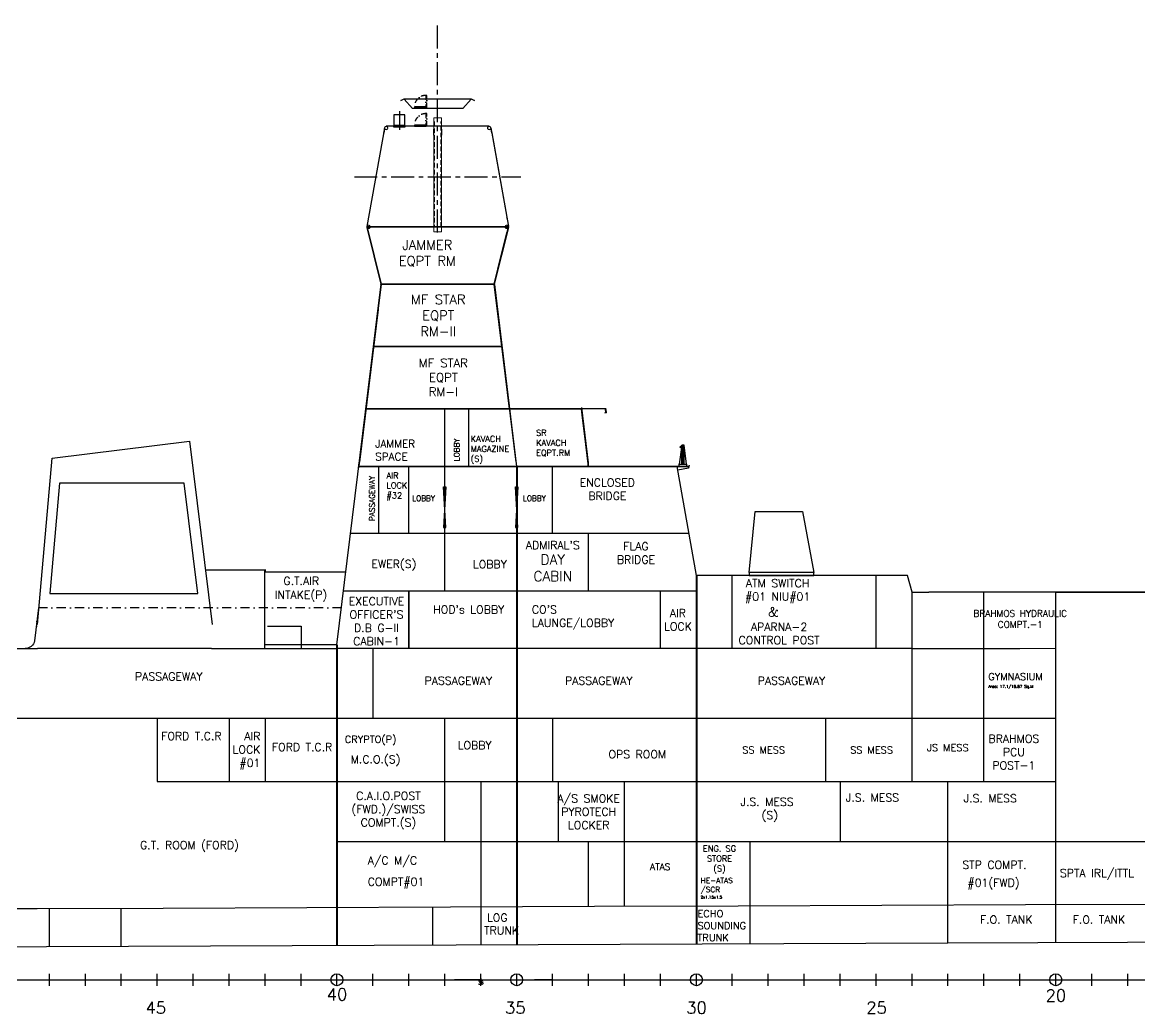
# Model space of a CAD drawing. Header units: inches. Extents: x -439515 to 169029, y 167278 to 315210.
# Drawn here: x 83709 to 126254, y 277457 to 315210 of the extents above; entities that cross this region are included whole.
import ezdxf
from ezdxf.enums import TextEntityAlignment as Align

# ---------------------------------------------------------------- set-up
doc = ezdxf.new("R2010")
doc.units = ezdxf.units.IN
doc.header["$LTSCALE"] = 700
doc.header["$MEASUREMENT"] = 0
for name, pattern in [('CENTER', [2, 1.25, -0.25, 0.25, -0.25]), ('DASHDOT', [1, 0.5, -0.25, 0, -0.25]), ('DASHDOT2', [0.5, 0.25, -0.125, 0, -0.125]), ('DASHED', [0.75, 0.5, -0.25]), ('Dashed_dotted', [34, 24, -5, 0, -5]), ('DOTDASH1', [1600, 1000, -250, 100, -250]), ('HIDDEN', [0.375, 0.25, -0.125])]:
    doc.linetypes.add(name, pattern=pattern)
for name, color, linetype in [('-1102', 7, 'Continuous'), ('-2', 7, 'Continuous'), ('01', 7, 'Continuous'), ('01 DECK', 7, 'Continuous'), ('01DK', 7, 'Continuous'), ('1', 2, 'Continuous'), ('10001', 7, 'Continuous'), ('6001', 7, 'Continuous'), ('8001', 7, 'Continuous'), ('ASTER COMPLEX', 7, 'Continuous'), ('BOATS', 150, 'Continuous'), ('ChangeDec05', 254, 'Continuous'), ('FLANG', 7, 'Continuous'), ('MANHOLES', 160, 'Continuous'), ('NOTCH1', 7, 'Continuous'), ('PLAT1', 3, 'Continuous'), ('PLINES', 4, 'Continuous'), ('STIF3', 3, 'Continuous'), ('WEAPON TEXT', 7, 'Continuous'), ('WHTD', 191, 'Continuous')]:
    doc.layers.add(name, color=color, linetype=linetype)
doc.styles.add('ROMANS', font='romans')

# ---------------------------------------------------------------- blocks, each defined once
blk = doc.blocks.new('device1k')
at = {"layer": '01DK', "color": 7}
for p, q in [((182205, 291872), (182093, 291087)), ((182145, 291802), (182133, 291802)), ((182133, 291792), (182133, 291802)), ((182145, 291792), (182133, 291792)), ((182198, 291822), (182145, 291822)), ((182145, 291772), (182145, 291822)), ((182191, 291772), (182145, 291772)), ((182291, 291872), (182205, 291872)), ((182205, 291087), (182205, 291872)), ((182243, 291087), (182243, 291872)), ((182291, 291087), (182291, 291872)), ((182393, 291087), (182291, 291872))]:
    blk.add_line(p, q, dxfattribs=at)
blk.add_lwpolyline([(182393, 290987), (182093, 290987), (182093, 291087), (182393, 291087)], close=True, dxfattribs=at)
blk = doc.blocks.new('L-50')
at = {"layer": '-2'}
for p, q in [((0, 0), (50, 0)), ((6, -45), (6, -11)), ((11, -6), (46, -6))]:
    blk.add_line(p, q, dxfattribs=at)
blk.add_lwpolyline([(0, 0), (0, -50)], dxfattribs=at)
for centre, radius, start, end in [((0, -44), 5.7, 266.8011, 357.4227), ((11, -11), 5, 90.0032, 180.0202), ((44, 0), 6, 284.4703, 1.7899)]:
    blk.add_arc(centre, radius, start, end, dxfattribs=at)
blk = doc.blocks.new('A$C575D3D3D')
at = {"layer": '-1102', "color": 7, "linetype": 'Dashed_dotted', "lineweight": 25}
for p, q in [((4625, 2600), (3776, 2600)), ((13489, -2400), (6270, -2400))]:
    blk.add_line(p, q, dxfattribs=at)
at = {"layer": '-1102', "color": 7, "lineweight": 25}
blk.add_line((6270, -2400), (13489, -2400), dxfattribs=at)
at = {"layer": '10001', "color": 7, "lineweight": 0}
for p, q in [((2831, 12150), (3155, 12150)), ((2831, 12150), (2831, 7400)), ((3155, 7400), (3155, 12150)), ((2831, 7400), (3155, 7400))]:
    blk.add_line(p, q, dxfattribs=at)
for points in [[(795, 11679, -0.414212), (795, 11779, -0.414212), (895, 11779, -0.414212), (895, 11679, -0.414212), (795, 11679), (795, 11684), (800, 11684, -0.414221), (800, 11775, -0.414221), (890, 11775, -0.414221), (890, 11684, -0.414221), (800, 11684, -0.414221)], [(5095, 11679, -0.414212), (5095, 11779, -0.414212), (5195, 11779, -0.414212), (5195, 11679, -0.414212), (5095, 11679), (5095, 11684), (5100, 11684, -0.414207), (5100, 11775, -0.414221), (5191, 11775, -0.414207), (5191, 11684, -0.414221), (5100, 11684, -0.414221)], [(61, 7556, -0.414212), (61, 7656, -0.414187), (161, 7656, -0.414212), (161, 7556, -0.414187), (61, 7556), (61, 7560), (65, 7560, -0.414207), (65, 7651, -0.414193), (156, 7651, -0.414207), (156, 7560, -0.414193), (65, 7560, -0.414193)], [(5829, 7556, -0.414212), (5829, 7656, -0.414212), (5929, 7656, -0.414212), (5929, 7556, -0.414212), (5829, 7556), (5829, 7560), (5834, 7560, -0.414207), (5834, 7651, -0.414221), (5925, 7651, -0.414207), (5925, 7560, -0.414221), (5834, 7560, -0.414221)]]:
    blk.add_lwpolyline(points, format="xyb", dxfattribs=at)
at = {"layer": '6001', "color": 7, "lineweight": 0}
for p, q in [((4851, 5200), (1131, 5200)), ((-303, -2450), (-300, -2421)), ((6125, -2400), (-151, -2400)), ((6270, -2400), (6150, -2400))]:
    blk.add_line(p, q, dxfattribs=at)
at = {"layer": '8001', "color": 7, "lineweight": 25}
blk.add_line((5897, 7387), (5948, 7593), dxfattribs=at)
at = {"layer": '8001', "color": 7, "linetype": 'DASHED', "lineweight": 25}
blk.add_line((-277, -2400), (-23, -2400), dxfattribs=at)
at = {"layer": 'FLANG', "color": 7, "lineweight": 0}
blk.add_lwpolyline([(10033, -148), (9959, -157), (9959, -165), (10034, -156), (10033, -148)], dxfattribs=at)
at = {"layer": 'NOTCH1', "color": 7}
for centre, start, end in [((41, 7603), 283.9819, 359.9875), ((9999, 0), 180.0045, 276.9676), ((10017, -150), 96.9637, 186.9473)]:
    blk.add_arc(centre, 15, start, end, dxfattribs=at)
at = {"layer": 'PLAT1', "color": 7}
for p, q in [((772, 11716), (38, 7618)), ((772, 11716), (38, 7618)), ((772, 11716), (736, 11517)), ((776, 11715), (740, 11516)), ((770, 11680), (744, 11534)), ((776, 11715), (772, 11716)), ((2527, 11800), (845, 11800)), ((3527, 11800), (2527, 11800)), ((2831, 11430), (2831, 11680)), ((3155, 11680), (3155, 11430)), ((5145, 11800), (3527, 11800)), ((5219, 11731), (5216, 11730)), ((5216, 11730), (5254, 11517)), ((5219, 11731), (5257, 11518)), ((5251, 11530), (5224, 11680)), ((742, 11526), (744, 11534)), ((5252, 11527), (5250, 11535)), ((5252, 11527), (5950, 7615)), ((5257, 11518), (5953, 7615)), ((107, 8003), (38, 7618)), ((111, 8002), (42, 7617)), ((5886, 7970), (5885, 7978)), ((42, 7617), (38, 7618)), ((3270, 7603), (41, 7603)), ((45, 7581), (41, 7580)), ((41, 7580), (628, 5208)), ((181, 7603), (181, 7608)), ((554, 7603), (181, 7603)), ((1370, 7603), (554, 7603)), ((2470, 7603), (1370, 7603)), ((3470, 7603), (2470, 7603)), ((3270, 7603), (3278, 7603)), ((5954, 7603), (3278, 7603)), ((4736, 7603), (3470, 7603)), ((5336, 7603), (4736, 7603)), ((5809, 7603), (5336, 7603)), ((5944, 7577), (5358, 5208)), ((5809, 7603), (5809, 7608)), ((5944, 7577), (5940, 7578)), ((5953, 7615), (5950, 7615)), ((340, 6387), (336, 6386)), ((342, 6387), (336, 6386)), ((5653, 6402), (5648, 6403)), ((5653, 6402), (5650, 6403)), ((509, 4207), (631, 5200)), ((515, 4206), (636, 5199)), ((615, 5200), (615, 5208)), ((5376, 5208), (615, 5208)), ((5376, 5200), (615, 5200)), ((634, 5209), (628, 5208)), ((631, 5200), (636, 5199)), ((876, 5208), (637, 5208)), ((876, 5200), (637, 5200)), ((4595, 5200), (3746, 5200)), ((5356, 5200), (5114, 5200)), ((5358, 5208), (5352, 5209)), ((5477, 4207), (5356, 5200)), ((5477, 4207), (5356, 5200)), ((5477, 4207), (5356, 5200)), ((31, 316), (509, 4207)), ((5993, 5), (5477, 4207)), ((507, 4157), (-276, -2223)), ((5479, 4157), (6262, -2223)), ((316, 2600), (316, 2605)), ((5675, 2605), (316, 2605)), ((5675, 2600), (316, 2600)), ((331, 2758), (336, 2757)), ((331, 2758), (336, 2757)), ((1546, 2600), (1546, 2605)), ((1546, 2600), (1546, 2605)), ((3026, 2600), (3026, 2605)), ((3026, 2600), (3026, 2605)), ((3776, 2600), (3776, 2605)), ((4625, 2605), (3776, 2605)), ((4625, 2600), (3776, 2600)), ((4445, 2600), (4445, 2605)), ((4445, 2600), (4445, 2605)), ((4625, 2600), (4625, 2605)), ((5655, 2758), (5660, 2759)), ((5655, 2758), (5660, 2759)), ((5675, 2600), (5675, 2605)), ((150, 1289), (155, 1288)), ((150, 1289), (155, 1288)), ((31, 316), (-284, -2250)), ((0, 0), (0, 5)), ((5994, 0), (0, 0)), ((8994, 0), (250, 0)), ((2360, 0), (2360, 5)), ((2360, 0), (2360, 5)), ((3590, 0), (3590, 5)), ((3590, 0), (3590, 5)), ((4514, 0), (4514, 5)), ((4514, 0), (4514, 5)), ((5955, 316), (5960, 317)), ((5955, 316), (5960, 317)), ((8994, 0), (5999, 0)), ((6899, 0), (6899, 5)), ((6899, 0), (6899, 5)), ((8129, 0), (8129, 5)), ((8129, 0), (8129, 5)), ((9023, -240), (8994, 0)), ((9999, 5), (8999, 5)), ((9999, 0), (8999, 0)), ((9999, 0), (8999, 0)), ((10001, 31), (9995, 30)), ((9995, 30), (10017, -150)), ((9999, 0), (9999, 5)), ((10001, 31), (10023, -149)), ((-30, -180), (-25, -181)), ((-30, -180), (-25, -181)), ((10023, -149), (10017, -150)), ((-150, -1153), (-145, -1154)), ((-150, -1153), (-145, -1154)), ((-309, -2450), (-285, -2249)), ((-303, -2450), (-279, -2250)), ((-285, -2249), (-279, -2250)), ((-284, -2250), (-279, -2251)), ((-276, -2251), (-284, -2250)), ((-297, -2400), (-297, -2395)), ((6270, -2395), (-297, -2395)), ((-297, -2395), (-55, -2395)), ((6270, -2400), (-297, -2400)), ((270, -2400), (277, -2400)), ((420, -2400), (424, -2400)), ((1770, -2400), (1777, -2400)), ((3270, -2400), (3277, -2400)), ((4770, -2400), (4777, -2400)), ((6270, -2400), (6270, -2395)), ((6270, -2400), (6270, -2395)), ((13489, -2395), (6270, -2395)), ((13489, -2400), (6270, -2400)), ((7770, -2400), (7777, -2400)), ((9130, -2395), (9270, -2395)), ((9270, -2400), (9278, -2400)), ((10020, -2400), (10026, -2400)), ((10770, -2400), (10776, -2400)), ((11520, -2400), (11526, -2400)), ((12270, -2400), (12278, -2400)), ((13020, -2400), (13026, -2400)), ((13476, -2450), (13503, -2347)), ((13482, -2450), (13509, -2348)), ((13489, -2400), (13489, -2395))]:
    blk.add_line(p, q, dxfattribs=at)
for points in [[(45, 7581), (340, 6387), (342, 6387), (634, 5209)], [(5940, 7578), (5650, 6403), (5648, 6403), (5352, 5209)], [(92, 7391), (340, 6387), (342, 6387), (634, 5209), (634, 5208)], [(5352, 5208), (5352, 5209), (5648, 6403), (5650, 6403), (5894, 7391)], [(637, 5200), (636, 5199), (515, 4206), (507, 4157)], [(5349, 5200), (5350, 5199), (5472, 4206), (5479, 4157)], [(10017, -150), (10017, -150), (9999, 0)], [(9270, -2395), (9270, -2250), (9025, -252)], [(-276, -2223), (-279, -2250), (-297, -2395)]]:
    blk.add_lwpolyline(points, dxfattribs=at)
blk.add_lwpolyline([(8995, 56), (9278, -2247, -0.030558), (9278, -2252), (9278, -2395)], format="xyb", dxfattribs=at)
at = {"layer": 'STIF3', "color": 7}
for p, q in [((2806, 11800), (870, 11800)), ((5120, 11800), (3180, 11800)), ((5894, 7925), (5947, 7628)), ((5396, 2600), (594, 2600)), ((13340, -2400), (6295, -2400)), ((13476, -2450), (13483, -2424))]:
    blk.add_line(p, q, dxfattribs=at)

msp = doc.modelspace()

# ---------------------------------------------------------------- linework, layer by layer
at = {"layer": '-2'}
msp.add_line((92984.1, 294343.1), (90682.6, 294343.1), dxfattribs=at)
at = {"layer": '-2', "color": 3}
msp.add_line((92938.9, 294287.4), (92938.9, 294282.8), dxfattribs=at)
at = {"linetype": 'CENTER'}
for p, q in [((99522.1, 307212.3), (99522.1, 315210.2)), ((96350.3, 309323), (102693.9, 309323))]:
    msp.add_line(p, q, dxfattribs=at)
at = {"color": 7}
for p, q in [((96876.2, 307419.1), (102168, 307419.1)), ((105269, 298295.3), (105000.1, 300485)), ((96523.6, 298295.3), (108642.7, 298295.3)), ((108642.7, 298295.3), (109077.4, 298295.3)), ((105269, 293550.9), (105269, 295740.6)), ((92938.9, 294282.8), (96030.9, 294282.8)), ((92938.9, 291363.2), (92938.9, 294282.8)), ((98426.1, 293550.9), (98426.1, 291361.2)), ((108006.1, 291361.2), (108006.1, 293550.9)), ((117586.1, 293505.3), (118224.7, 293505.3)), ((90907.2, 291361.2), (95689.9, 291361.2)), ((91061.8, 291361.2), (92527.8, 291361.2)), ((92527.8, 291361.2), (92952.2, 291361.2)), ((88846.1, 288715.3), (88846.1, 286297.5)), ((91583.3, 288715.3), (91583.3, 286297.5)), ((92951.8, 288715.3), (92951.8, 286297.5)), ((99794.7, 284016.5), (99794.7, 288715.3)), ((103900.4, 288715.3), (103900.4, 286297.5)), ((114301.5, 286297.5), (114301.5, 288715.3)), ((88846.1, 286297.5), (123060.5, 286297.5)), ((101163.3, 286297.5), (101163.3, 280080.8)), ((106637.5, 281550.4), (106637.5, 286297.5)), ((114848.9, 286297.5), (114848.9, 284016.5)), ((118954.7, 280151), (118954.7, 286297.5)), ((95689, 284016.5), (150049.9, 284016.5)), ((111427.5, 280121.4), (111427.5, 284016.5)), ((84740.4, 280015.6), (84740.4, 281463.7)), ((87477.6, 280026.4), (87477.6, 281474.6)), ((99338.5, 280073.5), (99338.5, 281521.2)), ((9536, 278749.3), (138114.6, 278749.3)), ((84740.4, 278521.2), (84740.4, 278977.4)), ((86109, 278521.2), (86109, 278977.4)), ((87477.6, 278521.2), (87477.6, 278977.4)), ((88846.1, 278521.2), (88846.1, 278977.4)), ((90214.7, 278521.2), (90214.7, 278977.4)), ((91583.3, 278521.2), (91583.3, 278977.4)), ((92951.8, 278521.2), (92951.8, 278977.4)), ((94320.4, 278521.2), (94320.4, 278977.4)), ((95689, 278521.2), (95689, 278977.4)), ((97057.5, 278521.2), (97057.5, 278977.4)), ((98426.1, 278521.2), (98426.1, 278977.4)), ((99794.7, 278521.2), (99794.7, 278977.4)), ((101163.3, 278521.2), (101163.3, 278977.4)), ((101163.3, 278794.9), (101163.3, 278703.6)), ((101163.3, 278794.9), (101163.3, 278703.6)), ((102531.8, 278521.2), (102531.8, 278977.4)), ((103900.4, 278521.2), (103900.4, 278977.4)), ((105269, 278521.2), (105269, 278977.4)), ((106637.5, 278521.2), (106637.5, 278977.4)), ((108006.1, 278521.2), (108006.1, 278977.4)), ((109374.7, 278521.2), (109374.7, 278977.4)), ((110743.2, 278521.2), (110743.2, 278977.4)), ((112111.8, 278521.2), (112111.8, 278977.4)), ((113480.4, 278521.2), (113480.4, 278977.4)), ((114849, 278521.2), (114849, 278977.4)), ((116217.5, 278521.2), (116217.5, 278977.4)), ((116217.5, 278749.3), (117586.1, 278749.3)), ((117586.1, 278521.2), (117586.1, 278977.4)), ((118954.7, 278521.2), (118954.7, 278977.4)), ((120323.2, 278521.2), (120323.2, 278977.4)), ((121691.8, 278521.2), (121691.8, 278977.4)), ((123060.4, 278521.2), (123060.4, 278977.4)), ((124428.9, 278521.2), (124428.9, 278977.4)), ((125797.5, 278521.2), (125797.5, 278977.4))]:
    msp.add_line(p, q, dxfattribs=at)
for p, q in [((95689, 291498), (97375, 305229.3)), ((101697.2, 305229.3), (97375, 305229.3)), ((102531.8, 298295.3), (101697.2, 305229.3)), ((101982.7, 302857.2), (97083.7, 302857.2)), ((96792.4, 300485), (105000.1, 300485)), ((100707.1, 298295.3), (100707.1, 300485)), ((116217.5, 291361.2), (116217.5, 294143.9)), ((120323.2, 286297.5), (120323.2, 293505.3)), ((123060.6, 280167.6), (123060.4, 293505.3)), ((93039.7, 292210.4), (94320.4, 292210.4)), ((94320.4, 292210.4), (94320.4, 291361.2)), ((104128.5, 284016.5), (104128.5, 286297.5)), ((101163.3, 278749.3), (100159.6, 278749.3))]:
    msp.add_line(p, q)
at = {"linetype": 'ByBlock'}
for p, q in [((99794.7, 298295.3), (99794.7, 300485)), ((97285.6, 295740.6), (97285.6, 298295.3))]:
    msp.add_line(p, q, dxfattribs=at)
at = {"linetype": 'Continuous'}
msp.add_line((102263, 300485), (105000.1, 300485), dxfattribs=at)
at = {"color": 7, "lineweight": 40}
for p, q in [((102531.8, 298295.3), (102531.8, 280086)), ((109374.7, 294143.9), (109374.7, 280113))]:
    msp.add_line(p, q, dxfattribs=at)
at = {"color": 7, "linetype": 'Continuous'}
for p, q in [((109093.1, 295740.6), (96209.9, 295740.6)), ((109374.7, 293550.9), (95941, 293550.9)), ((102531.8, 278749.3), (103900.4, 278749.3)), ((103900.4, 278749.3), (103216.1, 278749.3))]:
    msp.add_line(p, q, dxfattribs=at)
at = {"color": 40}
msp.add_line((98426.1, 291361.2), (98426.1, 293550.9), dxfattribs=at)
at = {"ltscale": 0.8}
msp.add_line((95671.5, 291500.1), (92938.9, 291500.1), dxfattribs=at)
at = {"lineweight": 40}
msp.add_line((95689, 291498), (95689, 280058.9), dxfattribs=at)
at = {"color": 7, "extrusion": (0, 0, -1)}
msp.add_line((77897.6, 291361.2), (84284.2, 291361.2), dxfattribs=at)
at = {"extrusion": (0, 0, -1)}
for p, q in [((90899, 291361.2), (84284.2, 291361.2)), ((90907.2, 291361.2), (84292.4, 291361.2))]:
    msp.add_line(p, q, dxfattribs=at)
at = {"color": 7, "lineweight": 30}
msp.add_line((102531.8, 280086), (102531.8, 288991.7), dxfattribs=at)
at = {"linetype": 'DASHED'}
msp.add_line((91902.6, 288716.3), (92951.8, 288716.3), dxfattribs=at)
at = {"color": 7, "linetype": 'DOTDASH1'}
msp.add_line((118954.7, 284016.5), (128990.8, 284016.5), dxfattribs=at)
for points in [[(100479.3, 311927), (98564.6, 311927), (98247.7, 312288.4), (98122.5, 312230), (98120.6, 312234.1), (98244.6, 312292), (100799.3, 312292), (100923.3, 312234.1), (100921.4, 312230), (100796.1, 312288.4), (100479.3, 311927)], [(109077.4, 298295.3), (109077.4, 298226.8), (108667.5, 298154.7)], [(130587.5, 291451.4), (130048, 293505.3), (118224.7, 293505.3)]]:
    msp.add_lwpolyline(points)
at = {"linetype": 'DASHDOT2'}
for points in [[(99068.6, 312428.8), (99068.6, 311972.6), (99114.2, 311972.6), (99114.2, 312428.8)], [(99068.6, 311733.7), (99068.6, 311277.5), (99114.2, 311277.5), (99114.2, 311733.7)]]:
    msp.add_lwpolyline(points, close=True, dxfattribs=at)
for points in [[(98635.2, 311949.8), (99091.4, 311949.8), (99091.4, 311995.4), (98635.2, 311995.4)], [(98635.2, 311254.7), (99091.4, 311254.7), (99091.4, 311300.3), (98635.2, 311300.3)], [(111381.9, 294143.9), (113845.3, 294143.9), (113845.3, 294263), (111381.9, 294263)]]:
    msp.add_lwpolyline(points, close=True)
for points in [[(99068.6, 311927), (99068.6, 311972.6), (98658, 311972.6), (98658, 311927)], [(99068.6, 311231.9), (99068.6, 311277.5), (98658, 311277.5), (98658, 311231.9)]]:
    msp.add_lwpolyline(points, dxfattribs=at)
at = {"color": 5, "linetype": 'HIDDEN'}
msp.add_lwpolyline([(99385.2, 311434.1), (99385.2, 307419.1), (99659, 307419.1), (99659, 311434.1)], dxfattribs=at)
at = {"color": 7}
for points in [[(111381.9, 294263), (111610, 296580), (113412.4, 296580), (113845.3, 294263)], [(97057.6, 291361.2), (97057.6, 288715.3)], [(48473.3, 288715.3), (123060.5, 288715.3)], [(41630.5, 281461.8), (84276.2, 281461.8), (89066.2, 281481), (94540.4, 281502), (100014.7, 281523.9), (105489, 281545.8), (110963.3, 281567.7), (116437.6, 281589.6), (121911.8, 281610.6), (127386.1, 281632.5), (132860.4, 281654.4), (135597.5, 281665.3), (141071.8, 281686.3), (148149.6, 281714.6)]]:
    msp.add_lwpolyline(points, dxfattribs=at)
msp.add_lwpolyline([(84329.8, 292912.2), (84176, 291658.9, -0.3609257), (83817.2, 291361.2)], format="xyb", dxfattribs=at)
at = {"color": 7, "linetype": 'DASHDOT'}
msp.add_lwpolyline([(95862.6, 292912.2), (84474.7, 292912.2), (84329.8, 292912.2), (84234.8, 292137.8)], dxfattribs=at)
at = {"color": 4, "linetype": 'DASHDOT'}
msp.add_lwpolyline([(83872.5, 291365.4), (83872.5, 291361.2)], dxfattribs=at)
at = {"color": 7}
for centre in [(95689, 278749.3), (102531.8, 278749.3), (109374.7, 278749.3), (123060.4, 278749.3)]:
    msp.add_circle(centre, 228.1, dxfattribs=at)
at = {"linetype": 'DASHDOT2'}
for centre in [(99076.9, 311987.1), (99076.9, 311292)]:
    msp.add_arc(centre, 441.8, 91.08428, 178.91572, dxfattribs=at)
at = {"layer": '01', "linetype": 'ByBlock'}
for p, q in [((98426.1, 295740.6), (98426.1, 298295.3)), ((99794.7, 293550.9), (99794.7, 298295.3)), ((103900.4, 295740.6), (103900.4, 298295.3)), ((99749.1, 297518.9), (99840.3, 297518.9)), ((123060.4, 293505.3), (128534.7, 293505.3))]:
    msp.add_line(p, q, dxfattribs=at)
for points in [[(99840.3, 295967.9), (99749.1, 297518.9), (99840.3, 297518.9), (99749.1, 295967.9)], [(102577.4, 295967.9), (102486.2, 297518.9), (102577.4, 297518.9), (102486.2, 295967.9)]]:
    msp.add_lwpolyline(points, close=True, dxfattribs=at)
at = {"layer": '01 DECK', "color": 7, "linetype": 'Continuous'}
msp.add_line((117586.1, 291361.2), (95689, 291361.2), dxfattribs=at)
at = {"layer": '1', "color": 7, "linetype": 'Continuous'}
msp.add_lwpolyline([(31571.5, 279805), (118954.7, 280151.3), (136061.8, 280219.2)], dxfattribs=at)
at = {"layer": 'ASTER COMPLEX', "color": 0, "linetype": 'CENTER'}
msp.add_line((98067.3, 311824.2), (98067.3, 311112.3), dxfattribs=at)
msp.add_line((98067.3, 311824.2), (98067.3, 311112.3), dxfattribs=at)
at = {"layer": 'BOATS', "color": 134}
for p, q in [((91061.8, 291361.2), (92527.8, 291361.2)), ((91061.8, 291361.2), (92527.8, 291361.2)), ((91061.8, 291361.2), (92527.8, 291361.2)), ((92527.8, 291361.2), (92952.2, 291361.2))]:
    msp.add_line(p, q, dxfattribs=at)
at = {"layer": 'ChangeDec05', "color": 3, "linetype": 'Continuous'}
for points in [[(97857.5, 311276.4), (98277.2, 311276.4), (98277.2, 311687), (97857.5, 311687)], [(97857.5, 311276.4), (98277.2, 311276.4), (98277.2, 311687), (97857.5, 311687)], [(97837.6, 311231.9), (98281.7, 311231.9), (98277.2, 311276.4), (97837.6, 311276.4)]]:
    msp.add_lwpolyline(points, close=True, dxfattribs=at)
at = {"layer": 'MANHOLES', "color": 7}
for p, q in [((84839, 298614.6), (90079.4, 299257.8)), ((109374.7, 294143.9), (108642.7, 298295.3)), ((117415, 294143.9), (109374.7, 294143.9)), ((110743.2, 291361.2), (110743.2, 294143.9)), ((117586.1, 293505.3), (117415, 294143.9)), ((117586.1, 286297.5), (117586.1, 293505.3))]:
    msp.add_line(p, q, dxfattribs=at)
for points in [[(90079.4, 299257.8), (90936.4, 292278.1)], [(84284.2, 292273.5), (84839, 298614.6)]]:
    msp.add_lwpolyline(points, dxfattribs=at)
msp.add_lwpolyline([(89870.3, 297657.2), (85121.5, 297657.2), (84754.3, 293460.2), (90385.7, 293460.2)], close=True, dxfattribs=at)
at = {"layer": 'PLINES', "color": 0}
for points in [[(117586.1, 291361.2, 0), (119593.3, 291363.6, 0)], [(119593.3, 291363.6, 0), (120323.2, 291365.1, 0), (121691.8, 291370.1, 0), (123060.4, 291377.1, 0), (123060.4, 291377.1, 0)]]:
    msp.add_polyline3d(points, dxfattribs=at)
at = {"layer": 'WHTD', "color": 0, "linetype": 'Continuous'}
msp.add_line((105269, 281544.9), (105269, 284016.5), dxfattribs=at)

# ---------------------------------------------------------------- block references
at = {"layer": '-2', "xscale": 0.9123799999999999, "yscale": 0.9123799999999999, "zscale": 0.9123799999999999}
msp.add_blockref('L-50', (92938.4, 294338.5), dxfattribs=at)
at = {"color": 2, "linetype": 'ByBlock', "xscale": 0.9123799999999999, "yscale": 0.9123799999999999, "zscale": 0.9123799999999999}
msp.add_blockref('A$C575D3D3D', (96792.4, 300485), dxfattribs=at)
at = {"layer": '01', "color": 4, "linetype": 'ByBlock', "xscale": 0.9123799999999999, "yscale": 0.9123799999999999, "zscale": 0.9123799999999999}
msp.add_blockref('device1k', (-57414.4, 32804.4), dxfattribs=at)

# ---------------------------------------------------------------- texts
at = {"style": 'ROMANS'}
for s, height, p in [('LOBBY', 304.88, (102157.2, 294418.3)), ('&', 365, (112507.6, 292578.9)), ('M.C.O.(S)', 304.88, (98104.5, 286989.2)), ('OPS ROOM', 304.88, (108223.4, 287184.4))]:
    msp.add_text(s, height=height, dxfattribs=at).set_placement(p, align=Align.RIGHT)
for s, height, p in [('G.T.AIR', 304.88, (93651.5, 293785.7)), ('INTAKE(P)', 304.88, (93318.1, 293256.3)), ('PASSAGEWAY ', 304.881, (87996.7, 290145.3)), ('PASSAGEWAY', 304.88, (99023.6, 289986.2)), ('PASSAGEWAY', 304.88, (104371, 289986.2)), ('PASSAGEWAY', 304.88, (111710.3, 289986.2)), ('LOBBY', 304.88, (100284.7, 287525.6)), ('J.S. MESS ', 304.88, (115066.4, 285533.9)), ('J.S. MESS ', 304.88, (119551.6, 285506.9)), ('G.T. ROOM (FORD)', 304.881, (88190, 283725.3)), ('A/C M/C ', 304.88, (96857.9, 283139.7)), ('STP COMPT.', 304.88, (119501, 282973.5)), ('SPTA IRL/ITTL', 304.881, (123216.7, 282659.3)), ('COMPT#01', 304.88, (96857.9, 282327.4)), ('#01(FWD)', 304.88, (119697.5, 282290.3)), ('LOG', 304.88, (101400.6, 280961.3)), ('F.O. TANK', 304.88, (120175.2, 280885.1)), ('F.O. TANK', 304.88, (123704.4, 280885.1)), ('TRUNK', 304.88, (101292.7, 280476.2))]:
    msp.add_text(s, height=height, dxfattribs=at).set_placement(p)
at = {"color": 7, "style": 'ROMANS'}
msp.add_text('36', height=123.17, dxfattribs=at).set_placement((101163.3, 278634.9), align=Align.MIDDLE)
msp.add_text('36', height=123.17, dxfattribs=at).set_placement((101163.3, 278634.9), align=Align.MIDDLE)
for s, p in [('40', (95688.9, 277962.6)), ('20', (123064.5, 277923.5)), ('45', (88790, 277457.4)), ('35', (102480.1, 277457.4)), ('30', (109379, 277457.4)), ('25', (116235.8, 277457.4))]:
    msp.add_text(s, height=456.19, dxfattribs=at).set_placement(p, align=Align.CENTER)
at = {"style": 'ROMANS'}
for s, insert, char_height, width, attachment_point in [('SR KAVACH EQPT.RM', (103271.4, 299692.4), 228.095, 1092.873, 1), ('JAMMER\\PSPACE', (97142.1, 299305), 291.96, 1798.447, 1), ('AIR LOCK\\P#32', (97574.7, 298068.7), 228.09, 1320.268, 1), ('{\\C7;ENCLOSED\\PBRIDGE}', (105985.1, 297427.8), 304.881, 1456.066, 5), ('LOBBY', (98554.9, 297184.9), 204.37, 1140.856, 1), ('LOBBY', (102772, 297184.9), 204.37, 1140.856, 1), ("{\\C7;ADMIRAL'S\\P\\H1.25x;DAY \\PCABIN}", (103907, 294688.9), 304.881, 1456.066, 5), ('FLAG\\PBRIDGE', (107075.1, 295001.1), 304.88, 2136.558, 5), ('{\\C7;EWER(S)}', (97857.7, 294531.7), 304.881, 2644.452, 5), ('ATM SWITCH\\P#01 NIU#01', (112468.8, 293545.7), 304.88, 3533.607, 5), ("EXECUTIVE OFFICER'S\\PD.B G-II\\PCABIN-1", (97195.2, 292400.9), 304.881, 2511.315, 5), ('AIR\\PLOCK', (108673.4, 292456), 304.88, 2136.558, 5), ('APARNA-2 CONTROL POST', (112523.2, 291933.7), 304.881, 3917.531, 5), ('FORD T.C.R', (90145.7, 288180.9), 304.88, 3628.666, 2), ('AIR\\PLOCK\\P#01', (92772.9, 288175.6), 304.88, 1329.794, 3), ('BRAHMOS\\PPCU\\PPOST-1', (121463.6, 287420), 304.88, 1456.066, 5), ('FORD T.C.R', (94361.6, 287762.1), 304.88, 3628.666, 2), ('SS MESS', (111936.6, 287498.6), 273.71, 3177.11, 5), ('SS MESS', (116044.5, 287498.6), 273.71, 3177.11, 5), ('JS MESS', (118949.1, 287585.6), 273.71, 3034.864, 5), ('{\\C3;C.A.I.O.POST\\P(FWD.)/SWISS COMPT.(S)}', (97648.4, 285194.5), 304.881, 4766.886, 5), ('A/S SMOKE PYROTECH LOCKER', (105274, 285144.9), 304.881, 2631.009, 5), ('J.S. MESS\\P (S)', (112066.6, 285220.3), 304.88, 4055.451, 5), ('ENG. SG STORE\\P(S)', (110255.4, 283325.7), 228.095, 1711.799, 5)]:
    msp.add_mtext(s, dxfattribs=dict(at, insert=insert, char_height=char_height, width=width, attachment_point=attachment_point))
at = {"char_height": 204.37, "width": 1140.856, "attachment_point": 1, "rotation": 90, "style": 'ROMANS'}
for s, insert in [('LOBBY', (100146.9, 298494.7)), ('PASSAGEWAY', (96920.5, 296215))]:
    msp.add_mtext(s, dxfattribs=dict(at, insert=insert))
at = {"color": 7, "style": 'ROMANS'}
for s, insert, char_height, width, attachment_point in [('\\pt1920;KAVACH MAGAZINE\\P(S)', (100780.5, 299461.1), 228.095, 1895.262, 1), ('CRYPTO(P)', (96971.4, 287860.1), 273.71, 2518.169, 5)]:
    msp.add_mtext(s, dxfattribs=dict(at, insert=insert, char_height=char_height, width=width, attachment_point=attachment_point))
at = {"linetype": 'ByBlock', "attachment_point": 1, "style": 'ROMANS'}
for s, insert, char_height, width in [("HOD's LOBBY ", (99354.5, 292997.5), 304.881, 2846.454), ("CO'S LAUNGE/LOBBY", (103110.3, 293000.5), 304.881, 2846.454), ('ECHO SOUNDING TRUNK', (109416, 281400.9), 273.714, 2206.757)]:
    msp.add_mtext(s, dxfattribs=dict(at, insert=insert, char_height=char_height, width=width))
at = {"char_height": 109.486, "attachment_point": 1}
for s, insert, width in [('{\\Fromans.shx|c0;\\H2.5x;GYMNASIUM\\H0.8332x;\\P\\H0.4801x;Area: 17.1/\\C1;16.87\\C256; Sq.M}', (120489.6, 290429.9), 2572.506), ('{\\Fromans.shx|c0;\\H1.875x;HE-ATAS\\P/SCR\\P\\H0.5333x;2x1.15x1.5}', (109539.2, 282631.2), 751.801)]:
    msp.add_mtext(s, dxfattribs=dict(at, insert=insert, width=width))
at = {"layer": '01', "attachment_point": 5, "style": 'ROMANS'}
for s, insert, char_height, width in [('{\\C7;JAMMER EQPT RM}', (99129.1, 306412.3), 364.952, 2847.803), ('{\\C7;MF STAR EQPT RM-II}', (99545.7, 304048), 364.952, 2847.803), ('{\\C7;MF STAR EQPT RM-I}', (99738.7, 301689.1), 328.457, 2563.022)]:
    msp.add_mtext(s, dxfattribs=dict(at, insert=insert, char_height=char_height, width=width))
at = {"layer": 'WEAPON TEXT', "color": 1, "style": 'ROMANS'}
msp.add_text('ATAS ', height=250.9, dxfattribs=at).set_placement((108556.6, 282925.8), align=Align.RIGHT)
at = {"layer": 'WEAPON TEXT', "color": 1, "insert": (121707.2, 292491.1), "char_height": 250.905, "width": 3425.531, "attachment_point": 5, "style": 'ROMANS'}
msp.add_mtext('BRAHMOS HYDRAULIC\\PCOMPT.-1', dxfattribs=at)

doc.saveas('drawing.dxf')
